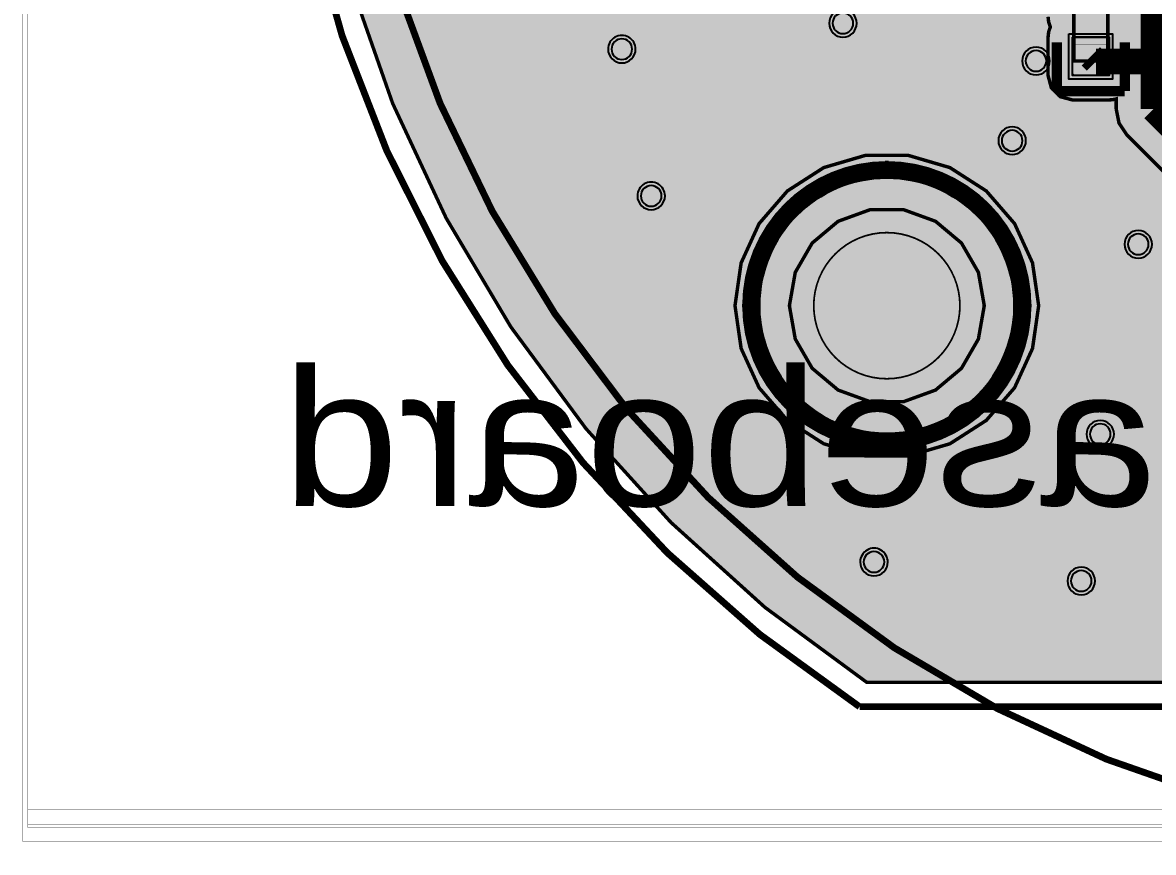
# Model space of a CAD drawing. Header units: millimetres. Extents: x -22.7 to 21.3, y -18 to 18.
# Drawn here: x -22.71 to -6.08, y -18.04 to -5.84 of the extents above; entities that cross this region are included whole.
import ezdxf
from ezdxf.enums import TextEntityAlignment as Align

# ---------------------------------------------------------------- set-up
doc = ezdxf.new("R2010")
doc.units = ezdxf.units.MM
doc.header["$MEASUREMENT"] = 0
for name, color, linetype, true_color in [('Board-Outline-Layer', 7, 'Continuous', 0xff00ff), ('Bottom-Layer', 7, 'Continuous', 0x0000ff), ('Bottom-Paste-Mask-Layer', 7, 'Continuous', 0x800000), ('Bottom-Silkscreen-Layer', 7, 'Continuous', 0x66cc33), ('Bottom-Solder-Mask-Layer', 7, 'Continuous', 0xaa00ff), ('Component-Shape-Layer', 7, 'Continuous', 0x00cccc), ('Document-Layer', 7, 'Continuous', 0xffffff), ('GND', 7, 'Continuous', 0x999966), ('Hole-Layer', 7, 'Continuous', 0x222222), ('Multi-Layer', 7, 'Continuous', 0xc0c0c0), ('Pin-Soldering-Layer', 7, 'Continuous', 0xcc9999), ('POWER', 7, 'Continuous', 0x008000), ('Top-Layer', 7, 'Continuous', 0xff0000), ('Top-Paste-Mask-Layer', 7, 'Continuous', 0x808080), ('Top-Silkscreen-Layer', 7, 'Continuous', 0xffcc00), ('Top-Solder-Mask-Layer', 7, 'Continuous', 0x800080)]:
    doc.layers.add(name, color=color, linetype=linetype, true_color=true_color)
doc.styles.get("Standard").update_dxf_attribs({"font": 'arial.ttf'})

msp = doc.modelspace()

# ---------------------------------------------------------------- hatches: boundary and pattern name
at = {"layer": 'Bottom-Layer'}
for points in [[(-11.40995105306435, 14.741389382778767), (-4.669621953399436, 14.741389382778767), (-4.88588141767786, 14.572917203604474), (-5.028089129012882, 14.33854997491714), (-5.077651765303531, 14.068930657861317), (-5.077651765303531, 13.568930657861317), (-5.002572106111121, 13.239985178070414), (-4.792203575828539, 12.976191384803663), (-4.488212241878964, 12.829796874036102), (-4.150807316160153, 12.829796874036102), (-3.8468159822105776, 12.976191384803663), (-3.636447451927996, 13.239985178070414), (-3.561367792735586, 13.568930657861317), (-3.561367792735586, 14.068930657861317), (-3.610930429026235, 14.33854997491714), (-3.753138140361257, 14.572917203604474), (-3.9693976046396813, 14.741389382778767), (3.9704085266615223, 14.741389382778767), (3.7541490623830986, 14.572917203604474), (3.6119413510480785, 14.33854997491714), (3.562378714757429, 14.06893065786132), (3.562378714757429, 13.56893065786132), (3.6374583739498396, 13.239985178070416), (3.847826904232421, 12.976191384803665), (4.151818238181997, 12.829796874036104), (4.4892231639008084, 12.829796874036104), (4.793214497850384, 12.976191384803665), (5.003583028132965, 13.239985178070416), (5.078662687325376, 13.56893065786132), (5.078662687325376, 14.06893065786132), (5.029100051034726, 14.33854997491714), (4.886892339699706, 14.572917203604474), (4.6706328754212825, 14.741389382778767), (11.41082989482204, 14.741389382778769), (12.824057216774916, 13.530025194086043), (14.10943907066903, 12.183768104655863), (15.254160811501249, 10.716039656601751), (16.246810108615364, 9.141472403639806), (17.07749072120435, 7.475764031495968), (17.737921159118752, 5.7355208594543505), (18.221517245379957, 3.9380922832616467), (18.523457757289382, 2.1013978099130832), (18.640732491722982, 0.24374840870067693), (18.57217227542299, -1.6163360404311868), (18.318460621098527, -3.4603113812698982), (17.8821269131294, -5.26979405774159), (17.267521190808274, -7.026744389211288), (16.480770780520377, -8.713646417508444), (15.529719209217125, -10.313682532689262), (14.423848008187466, -11.810901136599343), (13.174182186705819, -13.190375672711523), (11.793180317939642, -14.438353436786494), (10.294610332907446, -15.542392684785371), (-10.293731491149808, -15.542392684785346), (-11.792301476181985, -14.43835343678648), (-13.173303344948177, -13.190375672711484), (-14.422969166429812, -11.810901136599314), (-15.528840367459473, -10.313682532689224), (-16.479891938762723, -8.713646417508407), (-17.26664234905062, -7.026744389211242), (-17.88124807137174, -5.2697940577415565), (-18.317581779340863, -3.4603113812698574), (-18.57129343366532, -1.616336040431153), (-18.63985364996531, 0.24374840870071246), (-18.5225789155317, 2.101397809913114), (-18.22063840362227, 3.9380922832616725), (-17.737042317361063, 5.735520859454379), (-17.07661187944666, 7.475764031495993), (-16.245931266857667, 9.141472403639831), (-15.253281969743547, 10.716039656601772), (-14.108560228911328, 12.183768104655883), (-12.82317837501721, 13.530025194086061)], [(-16.257828295656594, 1.0045034290068582), (-16.257828295656594, 0.2644983489966988), (-16.227213568405656, 0.11961391516002351), (-16.1406034272522, -0.0005003810007622178), (-16.227213568405656, -0.12061467716154795), (-16.257828295656594, -0.26549911099822143), (-16.257828295656594, -1.0055041910083817), (-16.227213568405656, -1.150388624845057), (-16.1406034272522, -1.2705029210058427), (-16.227213568405656, -1.3906172171666276), (-16.257828295656594, -1.535501651003302), (-16.257828295656594, -2.2755067310134622), (-16.209846537804438, -2.4545770891541787), (-16.078757937515878, -2.585665689442738), (-15.89968757937516, -2.633647447294895), (-13.970595479362526, -2.63364744729315), (-13.96232150207292, -2.6343982012724485), (-13.954317769754105, -2.636625890814348), (-12.412299363939294, -4.178644296629159), (-12.271389044791544, -4.272797561746078), (-12.105173990347982, -4.305859791719584), (-9.846570656591341, -4.305859791719584), (-9.716098860944504, -4.4319370355298595), (-9.540581661163325, -4.4778943357886725), (-9.000576581153164, -4.477894335788674), (-8.933790366443143, -4.4716120771052985), (-8.869347187630565, -4.452985699196857), (-8.738452314476701, -4.582368897988344), (-8.560584201168403, -4.62965963931928), (-7.560584201168403, -4.62965963931928), (-7.381265379242005, -4.581534298078356), (-7.250138673452144, -4.450092008858615), (-7.211315074466719, -4.531593006823135), (-7.159928879857761, -4.605816611633223), (-7.159928879857761, -4.826224652449305), (-7.2700165400330805, -4.826224652449303), (-7.449086898173798, -4.8742064103014595), (-7.580175498462357, -5.005295010590022), (-7.6281572563145135, -5.184365368730736), (-7.628157256314514, -5.750024500049001), (-7.619830483789156, -5.826803256306182), (-7.595237361176051, -5.9000118000236), (-7.619830483789156, -5.973220343741019), (-7.6281572563145135, -6.0499990999982), (-7.628157256314515, -6.6156582313164645), (-7.580175498462358, -6.794728589457179), (-7.449086898173799, -6.9258171897457395), (-7.270016540033081, -6.973798947597896), (-6.730011460022921, -6.973798947597899), (-6.677535639185342, -6.969933633914501), (-6.626192532385066, -6.95842112738706), (-6.626192532385066, -7.105135890271782), (-6.584429715576425, -7.315091748516281), (-6.46549927542874, -7.49308373059765), (-4.781717207864603, -9.176865798161787), (-4.603725225783235, -9.295796238309473), (-4.393769367538735, -9.337559055118115), (3.480246380492761, -9.337559055118115), (3.6902022387372613, -9.295796238309473), (3.868194220818629, -9.176865798161787), (4.827324935607804, -8.217735083372613), (5.001968804240531, -8.129524241629353), (5.19525272877072, -8.09914401828804), (5.241928459946903, -8.096089416829036), (5.287807991443335, -8.086977717724444), (5.414873839428739, -8.057733043894215), (5.54368145789417, -8.037495007997665), (5.673324899908955, -8.0585066577167), (5.801051189664291, -8.089082896639963), (5.848730471709765, -8.098950884333423), (5.8973075946151905, -8.102260604521211), (6.43731267462535, -8.102260604521213), (6.616383032766065, -8.054278846669057), (6.747471633054625, -7.923190246380496), (6.795453390906783, -7.744119888239778), (6.795453390906783, -7.178460756921515), (6.787126618381425, -7.101682000664335), (6.762533495768318, -7.028473456946916), (6.787126618381425, -6.955264913229497), (6.795453390906783, -6.878486156972317), (6.795453390906783, -6.312827025654052), (6.743189299593104, -6.126536223527612), (6.601651003302008, -5.9946168963584245), (6.601651003302008, -2.9307098917135805), (6.714470779675675, -2.6994635802585707), (6.71232009716239, -2.4421728243669554), (6.59565039950239, -2.2128448056896124), (9.74222250444501, -2.2128448056896124), (9.74222250444501, -2.2755067310134622), (9.790204262297166, -2.4545770891541787), (9.921292862585727, -2.585665689442738), (10.100363220726443, -2.633647447294895), (12.300363220726444, -2.633647447294895), (12.47943357886716, -2.585665689442739), (12.610522179155721, -2.4545770891541796), (12.658503937007877, -2.275506731013463), (12.658503937007877, -2.0876548447801317), (12.87641667409751, -2.1957529124487545), (13.119598469125762, -2.20156391807783), (13.342425704851413, -2.1039976521943293), (13.342425704851413, -2.2755067310134622), (13.39040746270357, -2.4545770891541787), (13.52149606299213, -2.585665689442738), (13.700566421132846, -2.633647447294895), (15.8788676900857, -2.633647447294895), (14.717424972703819, -3.7950901646767754), (14.666172239372841, -3.6203085029898805), (14.535580086418358, -3.4933393668872768), (14.35942595885192, -3.44702311404623), (14.35438770694698, -3.4470231140479743), (14.346113729657375, -3.446272360068675), (14.33810999733856, -3.4440446705267753), (13.812347624035816, -2.9182822972240308), (13.671437304888066, -2.8241290321071126), (13.505222250444504, -2.7910668021336047), (11.117617475234953, -2.7910668021336047), (10.951402420791391, -2.8241290321071126), (10.810492101643641, -2.9182822972240308), (10.324487085519424, -3.4042858068017106), (10.315407807099314, -3.4124679518090666), (10.305529177092625, -3.419664719329437), (9.90748285496571, -3.419664719329438), (9.776433598308817, -3.4445024728453824), (9.663561382057088, -3.5155706406032934), (9.332608143172623, -3.512111742325212), (9.057232072376296, -3.6957146560771275), (8.933164300243929, -4.002552069414431), (9.003535473748254, -4.325955699952248), (9.24388191316563, -4.553498222054836), (9.570650111799699, -4.606077254633076), (9.554709349325694, -4.6659965788853395), (9.54934213868428, -4.727767335534672), (9.549342138684278, -5.259771399542798), (9.566580156715704, -5.369544451720651), (9.61663481129385, -5.468750317500634), (9.566580156715704, -5.567956183280618), (9.54934213868428, -5.677729235458472), (9.549342138684278, -6.209733299466599), (9.549407036806507, -6.216551004959985), (9.549601707653018, -6.22336623960175), (7.749401760377835, -8.023566186876932), (7.448924191279983, -8.104483679948764), (7.237715893355066, -8.33301259519505), (7.180683184224797, -8.638923824647726), (7.295352757537131, -8.928207939614918), (7.546485563405864, -9.111965181737462), (7.85690610341027, -9.13372520378148), (8.131219194862073, -8.986800944129982), (8.285125817237489, -8.716343624382528), (10.433595425871985, -6.567874015748032), (10.979491998983999, -6.56787401574803), (11.158562357124715, -6.519892257895874), (11.289650957413274, -6.3888036576073155), (11.337632715265432, -6.209733299466599), (11.337632715265434, -5.677729235458472), (11.320394697234008, -5.56795618328062), (11.27034004265586, -5.468750317500636), (11.320394697234006, -5.369544451720653), (11.337632715265432, -5.259771399542798), (11.337632715265434, -4.727767335534672), (11.320394697234008, -4.617994283356817), (11.270340042655862, -4.518788417576834), (11.320394697234008, -4.41958255179685), (11.337632715265432, -4.309809499618998), (11.337632715265434, -3.777805435610871), (11.332592891624849, -3.717934472074166), (11.317615263398851, -3.6597485394970803), (11.867556186944052, -3.6597485394970803), (11.852578558718056, -3.717934472074166), (11.847538735077473, -3.777805435610871), (11.847538735077471, -4.309809499618998), (11.864776753108897, -4.41958255179685), (11.914831407687043, -4.518788417576834), (11.864776753108897, -4.617994283356817), (11.847538735077473, -4.727767335534672), (11.847538735077471, -5.259771399542798), (11.864776753108897, -5.369544451720653), (11.914831407687043, -5.468750317500636), (11.864776753108897, -5.56795618328062), (11.847538735077473, -5.677729235458472), (11.847538735077471, -6.209733299466599), (11.895520492929627, -6.388803657607317), (12.026609093218187, -6.519892257895876), (12.205679451358904, -6.567874015748032), (13.277688595377192, -6.56787401574803), (13.456758953517909, -6.519892257895874), (13.58784755380647, -6.3888036576073155), (13.635829311658625, -6.209733299466599), (13.635829311658627, -5.677729235458472), (13.626760240049522, -5.597643284478705), (13.600012331054312, -5.521613310333185), (13.610264500727531, -5.527688369656463), (13.620288569983522, -5.534132852905023), (13.715366038735045, -5.5791480451663205), (13.81942087884176, -5.5945974091948205), (14.35942595885192, -5.594597409194822), (14.536679850820194, -5.547657320227469), (14.66746980791287, -5.419141557404929), (14.71751158406203, -5.242738227476037), (14.73261983712653, -5.171682377346135), (14.773243380226145, -5.11145845440535), (16.947074917974682, -2.937626099077039), (17.05224026088305, -2.780235040847681), (17.089169418338837, -2.5945796291592593), (17.089169418338837, 0.965600711201422), (17.05224026088305, 1.1512561228898455), (16.947074917974682, 1.3086471811192042), (16.30991170353443, 1.945810395559462), (16.271779187207517, 2.0282193172018745), (16.258707137414277, 2.1180772087968287), (16.25870713741428, 2.2745059690119382), (16.210725379562124, 2.4535763271526543), (16.079636779273564, 2.5846649274412137), (15.900566421132849, 2.6326466852933708), (15.435567722811358, 2.632646685293369), (15.42040378321076, 2.6362189036340027), (15.408428939807228, 2.6461842904074615), (15.351273426375883, 2.841214607127844), (15.2334156318668, 3.00678367860289), (14.725414615864768, 3.514784694604922), (14.526821709931388, 3.6474802319919233), (14.292565405130812, 3.6940767081534163), (11.601779008116415, 3.6940767081534167), (11.515689663299884, 3.774814484754636), (11.444867417242945, 3.8692293846640142), (11.445404007991106, 3.8805374091733333), (11.445582931165866, 3.891856743713487), (11.445582931165864, 4.891856743713487), (11.435205489478404, 4.977445747109103), (11.40467455538377, 5.058074717470508), (11.46749044801465, 5.095149997411389), (11.523216305773179, 5.142214225087885), (12.90598999132055, 6.524987910635256), (13.000143256437468, 6.665898229783006), (13.033205486410974, 6.832113284226569), (13.033205486410974, 11.488320727459584), (13.038114122026954, 11.495555549113547), (13.134477108787591, 11.791319494232951), (13.058564285241916, 12.092980528626436), (12.833686971927701, 12.307904539399091), (12.528900525864907, 12.370092631076165), (12.237798811803703, 12.260448075713605), (12.049773385065329, 12.012640538802646), (12.022563120153798, 11.702766793652351), (12.164523749047499, 11.425982913532629), (12.164523749047499, 7.012023162727456), (11.445582931165866, 6.293082344845821), (11.445582931165864, 7.237043434086869), (11.397600933733859, 7.416113930548738), (11.266512056802489, 7.547202530837006), (11.087441459082216, 7.595184150367505), (10.887982316769506, 7.621823779190258), (10.702505966995433, 7.699875960136222), (10.496627952493686, 7.821535369045616), (10.261264922529847, 7.8638557277114565), (9.80441960883922, 7.8638557277114565), (9.492162785171544, 7.787369541336885), (9.250604220473466, 7.575228266583107), (9.134435337538443, 7.275462939584166), (9.169958004404082, 6.955943611887224), (9.128455676911354, 6.955943611887223), (8.949385318770638, 6.907961854035067), (8.81829671848208, 6.7768732537465075), (8.770314960629923, 6.597802895605792), (8.770314960629921, 6.032143764287529), (8.778462989988613, 5.956183960712361), (8.802536327801388, 5.883680467360935), (8.578308356616715, 5.883680467360935), (8.475331839441749, 5.871296737637315), (8.378227361711032, 5.834851707029581), (8.099090462359955, 5.9767590622491715), (7.8556771582087235, 6.173749085872023), (7.6330945950048745, 6.3963312402720724), (7.805224806519777, 6.527319031224339), (7.870543561087122, 6.7335229870459745), (7.870543561087124, 7.7335229870459745), (7.822561845491108, 7.9125933207900845), (7.691473293995746, 8.043681921078635), (7.512402978111182, 8.09166370332738), (7.123848569768269, 8.163078315141416), (6.786081157503572, 8.367987441915385), (6.726602498845876, 8.427466100573081), (6.423720767074601, 8.602334949943849), (6.073983068333068, 8.602334949943847), (5.771101336561794, 8.427466100573081), (5.596232487191028, 8.124584368801806), (5.596232487191028, 7.774846670060273), (5.771101336561794, 7.471964938288998), (5.937452400446495, 7.305613100456319), (6.14062715660928, 7.064728533227525), (6.3002729093779255, 6.793032766065533), (5.3707248884594065, 6.793032766065533), (5.376382723723492, 6.8294145242317335), (5.378275336550674, 6.866184912369825), (5.378275336550674, 7.8661849123698255), (5.330293578698517, 8.045255270510541), (5.199204978409957, 8.176343870799101), (5.020134620269241, 8.224325628651258), (4.270121920243841, 8.224325628651258), (4.091051616665173, 8.176343965303252), (3.9599630163766593, 8.045255474138711), (3.911981203962532, 7.86618521050219), (3.8985156420721774, 7.710037022307846), (3.858516804509268, 7.558499333837235), (3.858594783115146, 7.5628136158678), (3.858620777241555, 7.5671285242570505), (3.858620777241555, 8.637706498629916), (4.1625268110682425, 8.497398501643083), (4.497231552653106, 8.5016349359143), (4.797488975563736, 8.649589967602282), (5.004768078240398, 8.912421824515182), (5.078662687325376, 9.238895097790198), (5.078662687325376, 10.0388950977902), (5.014194612228364, 10.344829365738708), (4.831754382552677, 10.598733819436918), (4.9515190739898625, 10.959279742050178), (4.921744803751322, 11.338028255525613), (4.747112802474223, 11.675430993745156), (4.45507941646223, 11.918440139833242), (4.091559310381269, 12.028848817494815), (3.7137065788297674, 11.989298129926096), (3.3809287494853235, 11.806006395456453), (3.145546492430422, 11.507791478505892), (3.0445675537607113, 11.141539928921144), (3.0938682487518365, 10.764835289845008), (2.7696563770230225, 10.785845573561797), (2.4748974922018374, 10.649200157938978), (2.2814218228954526, 10.388198366415994), (2.1315715881787107, 10.538048601132736), (1.9329786822453312, 10.670744138519737), (1.6987223774447555, 10.71734061468123), (-1.806484632969266, 10.71734061468123), (-2.040740937769842, 10.670744138519737), (-2.239333843703221, 10.538048601132736), (-2.3158551096587856, 10.46152733517717), (-2.517444325977475, 10.681787802964871), (-2.795610212690727, 10.790307963649745), (-3.093099307494321, 10.764751667380947), (-3.043765497744691, 11.141475282957698), (-3.1447303152006083, 11.50775470219078), (-3.3801177331359127, 11.805994992553071), (-3.71291469064179, 11.989299908996855), (-4.090791143204909, 12.028846007615362), (-4.454328604155905, 11.918414934982092), (-4.746363295146556, 11.675371221680088), (-4.920974759170555, 11.337931828678874), (-4.950706538232032, 10.959156791709077), (-4.830883513503554, 10.59860589368974), (-5.013221956425202, 10.344742586394776), (-5.077651765303531, 10.038895097790196), (-5.077651765303531, 9.238895097790197), (-5.013304048077217, 8.933233874228296), (-4.831183992037739, 8.679458978917959), (-4.929532639065279, 8.67945897891796), (-5.006338716869216, 8.671126208616823), (-5.079570739141479, 8.646515650670473), (-5.152802761413743, 8.671126208616823), (-5.22960883921768, 8.679458978917959), (-6.01970281940564, 8.67945897891796), (-6.133783547100919, 8.660803697120972), (-6.235979515392924, 8.606781331055895), (-6.381106160562662, 8.658584545658648), (-6.534196088392178, 8.676156972313944), (-6.757227285695507, 8.676156972313944), (-6.781431545212808, 8.67863252369171), (-6.805748031496064, 8.679458978917959), (-7.595842011684025, 8.67945897891796), (-7.672648089487962, 8.671126208616823), (-7.745880111760225, 8.646515650670473), (-7.81911213403249, 8.671126208616823), (-7.895918211836426, 8.679458978917959), (-8.686012192024384, 8.67945897891796), (-8.865082550165102, 8.6314772210658), (-8.99617115045366, 8.500388620777242), (-9.044152908305817, 8.321318262636526), (-9.044152908305817, 7.781313182626366), (-8.99617115045366, 7.60224282448565), (-8.865082550165102, 7.47115422419709), (-8.686012192024384, 7.423172466344933), (-7.953150805239016, 7.423172466344933), (-7.998576010709488, 7.3746842056247965), (-8.049080218216314, 7.33151146255922), (-8.116530261714477, 7.264044146178731), (-8.163775538569299, 7.181163322326645), (-8.975873707444906, 7.181163322326645), (-9.107993912094996, 7.335866906948906), (-9.303058166116331, 7.393649987299975), (-9.843063246126494, 7.393649987299975), (-10.02662717572366, 7.343030093743483), (-10.15830096184036, 7.205479725068887), (-10.162726332930644, 7.3158258361631745), (-10.188659885165928, 7.423172466344933), (-9.472054864109728, 7.423172466344933), (-9.292984505969013, 7.47115422419709), (-9.161895905680453, 7.602242824485649), (-9.113914147828297, 7.781313182626366), (-9.113914147828297, 8.321318262636526), (-9.161895905680453, 8.500388620777242), (-9.292984505969013, 8.6314772210658), (-9.472054864109728, 8.679458978917959), (-10.26214884429769, 8.67945897891796), (-10.338954922101626, 8.671126208616823), (-10.41218694437389, 8.646515650670473), (-10.485418966646153, 8.671126208616823), (-10.56222504445009, 8.679458978917959), (-11.352319024638051, 8.67945897891796), (-11.546759660604735, 8.622079981848678), (-11.678896245822193, 8.468328776757875), (-11.901322028504405, 8.621993386954074), (-12.166184912369825, 8.676156972313944), (-13.251104902209804, 8.676156972313944), (-13.509661653566456, 8.6247268367996), (-13.728855483351845, 8.478266202173284), (-13.810789452860664, 8.396332232664466), (-14.820096520193042, 8.396332232664466), (-14.999166878333758, 8.34835047481231), (-15.130255478622317, 8.21726187452375), (-15.178237236474475, 8.038191516383034), (-15.178237236474477, 6.830673101346203), (-15.130255478622317, 6.651602743205487), (-14.999166878333758, 6.5205141429169275), (-14.820096520193042, 6.4725323850647705), (-14.250534255984732, 6.4725323850647705), (-14.21261212508806, 6.322213093929572), (-14.124313587967743, 6.194787250233936), (-13.778154075648718, 5.84862773791491), (-13.637243756500968, 5.754474472797993), (-13.471028702057405, 5.721412242824486), (-12.221322539090584, 5.721412242824486), (-12.206911015693265, 5.66363851069719), (-12.185430530861062, 5.608103972777788), (-12.185430530861062, 5.5621107442214885), (-12.265136651447083, 5.43203065034566), (-12.306874730111183, 5.285293370586741), (-12.4196951993904, 5.285293370586741), (-12.605986001516841, 5.2330292792730635), (-12.737905328686027, 5.091490982981966), (-12.761105144441686, 5.091490982981966), (-12.812612640238227, 5.265926120882361), (-12.943160960454069, 5.392566460215381), (-13.119080518161038, 5.438750317500634), (-14.820096520193042, 5.438750317500635), (-14.999166878333758, 5.390768559648478), (-15.130255478622317, 5.259679959359919), (-15.178237236474475, 5.080609601219203), (-15.178237236474477, 3.8730911861823727), (-15.13025547862232, 3.694020828041656), (-14.999166878333758, 3.562932227753097), (-14.820096520193042, 3.51495046990094), (-14.263855720353853, 3.5149504699009393), (-14.007888276134238, 3.4812488232750196), (-13.769367538735079, 3.382440972796524), (-13.769367538735079, 2.6326466852933708), (-15.89968757937516, 2.632646685293371), (-16.078757937515878, 2.5846649274412146), (-16.209846537804438, 2.4535763271526547), (-16.257828295656594, 2.2745059690119387), (-16.257828295656594, 1.534500889001778), (-16.227213568405656, 1.3896164551651027), (-16.1406034272522, 1.269502159004317), (-16.227213568405656, 1.1493878628435326)], [(-7.270017780035562, -6.0500000000000025), (-6.730012700025401, -6.0500000000000025), (-6.730012700025401, -6.6156591313182656), (-7.270017780035562, -6.6156591313182656)], [(-11.432722885445772, -10.000520701041404), (-11.346293848211308, -10.490684128596282), (-11.09743135395513, -10.921726612746298), (-10.716151892303785, -11.241658068393413), (-10.248443393417974, -11.411890040301177), (-9.750718404905623, -11.411890040301177), (-9.283009906019812, -11.241658068393415), (-8.901730444368466, -10.921726612746298), (-8.65286795011229, -10.490684128596284), (-8.566438912877826, -10.000520701041404), (-8.65286795011229, -9.510357273486527), (-8.901730444368466, -9.079314789336511), (-9.283009906019812, -8.759383333689394), (-9.750718404905621, -8.589151361781632), (-10.248443393417974, -8.589151361781632), (-10.716151892303785, -8.759383333689394), (-11.09743135395513, -9.079314789336511), (-11.346293848211307, -9.510357273486527)]]:
    msp.add_hatch(color=256, dxfattribs=at).paths.add_polyline_path(points)
at = {"layer": 'Bottom-Paste-Mask-Layer'}
msp.add_hatch(color=256, dxfattribs=at).paths.add_polyline_path([(-6.770017780035562, -6.035013970027942), (-6.7300127000254015, -6.075019050038101), (-6.7300127000254015, -6.575654051308103), (-6.770017780035562, -6.615659131318264), (-7.2300127000254015, -6.615659131318264), (-7.270017780035561, -6.575654051308103), (-7.270017780035561, -6.075019050038101), (-7.2300127000254015, -6.035013970027942)])
msp.add_hatch(color=256, dxfattribs=at).paths.add_polyline_path([(-6.770017780035562, -6.035013970027942), (-6.7300127000254015, -6.075019050038101), (-6.7300127000254015, -6.575654051308103), (-6.770017780035562, -6.615659131318264), (-7.2300127000254015, -6.615659131318264), (-7.270017780035561, -6.575654051308103), (-7.270017780035561, -6.075019050038101), (-7.2300127000254015, -6.035013970027942)])
at = {"layer": 'Bottom-Solder-Mask-Layer'}
msp.add_hatch(color=256, dxfattribs=at).paths.add_polyline_path([(-7.320817881635764, -5.999199898399798), (-6.679212598425199, -5.999199898399798), (-6.679212598425199, -6.66645923291847), (-7.320817881635764, -6.66645923291847)])
at = {"layer": 'GND'}
for points in [[(-11.40995105306435, 14.741389382778767), (-4.669621953399436, 14.741389382778767), (-4.88588141767786, 14.572917203604474), (-5.028089129012882, 14.33854997491714), (-5.077651765303531, 14.068930657861317), (-5.077651765303531, 13.568930657861317), (-5.002572106111121, 13.239985178070414), (-4.792203575828539, 12.976191384803663), (-4.488212241878964, 12.829796874036102), (-4.150807316160153, 12.829796874036102), (-3.8468159822105776, 12.976191384803663), (-3.636447451927996, 13.239985178070414), (-3.561367792735586, 13.568930657861317), (-3.561367792735586, 14.068930657861317), (-3.610930429026235, 14.33854997491714), (-3.753138140361257, 14.572917203604474), (-3.9693976046396813, 14.741389382778767), (3.9704085266615223, 14.741389382778767), (3.7541490623830986, 14.572917203604474), (3.6119413510480785, 14.33854997491714), (3.562378714757429, 14.06893065786132), (3.562378714757429, 13.56893065786132), (3.6374583739498396, 13.239985178070416), (3.847826904232421, 12.976191384803665), (4.151818238181997, 12.829796874036104), (4.4892231639008084, 12.829796874036104), (4.793214497850384, 12.976191384803665), (5.003583028132965, 13.239985178070416), (5.078662687325376, 13.56893065786132), (5.078662687325376, 14.06893065786132), (5.029100051034726, 14.33854997491714), (4.886892339699706, 14.572917203604474), (4.6706328754212825, 14.741389382778767), (11.41082989482204, 14.741389382778769), (12.824057216774916, 13.530025194086043), (14.10943907066903, 12.183768104655863), (15.254160811501249, 10.716039656601751), (16.246810108615364, 9.141472403639806), (17.07749072120435, 7.475764031495968), (17.737921159118752, 5.7355208594543505), (18.221517245379957, 3.9380922832616467), (18.523457757289382, 2.1013978099130832), (18.640732491722982, 0.24374840870067693), (18.57217227542299, -1.6163360404311868), (18.318460621098527, -3.4603113812698982), (17.8821269131294, -5.26979405774159), (17.267521190808274, -7.026744389211288), (16.480770780520377, -8.713646417508444), (15.529719209217125, -10.313682532689262), (14.423848008187466, -11.810901136599343), (13.174182186705819, -13.190375672711523), (11.793180317939642, -14.438353436786494), (10.294610332907446, -15.542392684785371), (-10.293731491149808, -15.542392684785346), (-11.792301476181985, -14.43835343678648), (-13.173303344948177, -13.190375672711484), (-14.422969166429812, -11.810901136599314), (-15.528840367459473, -10.313682532689224), (-16.479891938762723, -8.713646417508407), (-17.26664234905062, -7.026744389211242), (-17.88124807137174, -5.2697940577415565), (-18.317581779340863, -3.4603113812698574), (-18.57129343366532, -1.616336040431153), (-18.63985364996531, 0.24374840870071246), (-18.5225789155317, 2.101397809913114), (-18.22063840362227, 3.9380922832616725), (-17.737042317361063, 5.735520859454379), (-17.07661187944666, 7.475764031495993), (-16.245931266857667, 9.141472403639831), (-15.253281969743547, 10.716039656601772), (-14.108560228911328, 12.183768104655883), (-12.82317837501721, 13.530025194086061)], [(-11.432722885445772, -10.000520701041404), (-11.346293848211308, -10.490684128596282), (-11.09743135395513, -10.921726612746298), (-10.716151892303785, -11.241658068393413), (-10.248443393417974, -11.411890040301177), (-9.750718404905623, -11.411890040301177), (-9.283009906019812, -11.241658068393415), (-8.901730444368466, -10.921726612746298), (-8.65286795011229, -10.490684128596284), (-8.566438912877826, -10.000520701041404), (-8.65286795011229, -9.510357273486527), (-8.901730444368466, -9.079314789336511), (-9.283009906019812, -8.759383333689394), (-9.750718404905621, -8.589151361781632), (-10.248443393417974, -8.589151361781632), (-10.716151892303785, -8.759383333689394), (-11.09743135395513, -9.079314789336511), (-11.346293848211307, -9.510357273486527)]]:
    msp.add_hatch(color=256, dxfattribs=at).paths.add_polyline_path(points)
at = {"layer": 'Multi-Layer'}
msp.add_hatch(color=256, dxfattribs=at).paths.add_polyline_path([(-11.074582169164339, -10.000520701041404, 1), (-8.92457962915926, -10.000520701041404, 1)])
msp.add_hatch(color=256, dxfattribs=at).paths.add_polyline_path([(-11.074582169164339, -10.000520701041404, 1), (-8.92457962915926, -10.000520701041404, 1)])
at = {"layer": 'Pin-Soldering-Layer'}
msp.add_hatch(color=256, dxfattribs=at).paths.add_polyline_path([(-6.750027940055881, -6.151473202946407), (-6.750027940055881, -6.401460502921008), (-7.250053340106682, -6.401460502921008), (-7.250053340106682, -6.151473202946407)])
msp.add_hatch(color=256, dxfattribs=at).paths.add_polyline_path([(-6.750027940055881, -6.151473202946407), (-6.750027940055881, -6.401460502921008), (-7.250053340106682, -6.401460502921008), (-7.250053340106682, -6.151473202946407)])
at = {"layer": 'POWER'}
for points in [[(-11.40995105306435, 14.741389382778767), (-4.669621953399436, 14.741389382778767), (-4.88588141767786, 14.572917203604474), (-5.028089129012882, 14.33854997491714), (-5.077651765303531, 14.068930657861317), (-5.077651765303531, 13.568930657861317), (-5.002572106111121, 13.239985178070414), (-4.792203575828539, 12.976191384803663), (-4.488212241878964, 12.829796874036102), (-4.150807316160153, 12.829796874036102), (-3.8468159822105776, 12.976191384803663), (-3.636447451927996, 13.239985178070414), (-3.561367792735586, 13.568930657861317), (-3.561367792735586, 14.068930657861317), (-3.610930429026235, 14.33854997491714), (-3.753138140361257, 14.572917203604474), (-3.9693976046396813, 14.741389382778767), (3.9704085266615223, 14.741389382778767), (3.7541490623830986, 14.572917203604474), (3.6119413510480785, 14.33854997491714), (3.562378714757429, 14.06893065786132), (3.562378714757429, 13.56893065786132), (3.6374583739498396, 13.239985178070416), (3.847826904232421, 12.976191384803665), (4.151818238181997, 12.829796874036104), (4.4892231639008084, 12.829796874036104), (4.793214497850384, 12.976191384803665), (5.003583028132965, 13.239985178070416), (5.078662687325376, 13.56893065786132), (5.078662687325376, 14.06893065786132), (5.029100051034726, 14.33854997491714), (4.886892339699706, 14.572917203604474), (4.6706328754212825, 14.741389382778767), (11.41082989482204, 14.741389382778769), (12.824057216774916, 13.530025194086043), (14.10943907066903, 12.183768104655863), (15.254160811501249, 10.716039656601751), (16.246810108615364, 9.141472403639806), (17.07749072120435, 7.475764031495968), (17.737921159118752, 5.7355208594543505), (18.221517245379957, 3.9380922832616467), (18.523457757289382, 2.1013978099130832), (18.640732491722982, 0.24374840870067693), (18.57217227542299, -1.6163360404311868), (18.318460621098527, -3.4603113812698982), (17.8821269131294, -5.26979405774159), (17.267521190808274, -7.026744389211288), (16.480770780520377, -8.713646417508444), (15.529719209217125, -10.313682532689262), (14.423848008187466, -11.810901136599343), (13.174182186705819, -13.190375672711523), (11.793180317939642, -14.438353436786494), (10.294610332907446, -15.542392684785371), (-10.293731491149808, -15.542392684785346), (-11.792301476181985, -14.43835343678648), (-13.173303344948177, -13.190375672711484), (-14.422969166429812, -11.810901136599314), (-15.528840367459473, -10.313682532689224), (-16.479891938762723, -8.713646417508407), (-17.26664234905062, -7.026744389211242), (-17.88124807137174, -5.2697940577415565), (-18.317581779340863, -3.4603113812698574), (-18.57129343366532, -1.616336040431153), (-18.63985364996531, 0.24374840870071246), (-18.5225789155317, 2.101397809913114), (-18.22063840362227, 3.9380922832616725), (-17.737042317361063, 5.735520859454379), (-17.07661187944666, 7.475764031495993), (-16.245931266857667, 9.141472403639831), (-15.253281969743547, 10.716039656601772), (-14.108560228911328, 12.183768104655883), (-12.82317837501721, 13.530025194086061)], [(-11.432722885445772, -10.000520701041404), (-11.346293848211308, -10.490684128596282), (-11.09743135395513, -10.921726612746298), (-10.716151892303785, -11.241658068393413), (-10.248443393417974, -11.411890040301177), (-9.750718404905623, -11.411890040301177), (-9.283009906019812, -11.241658068393415), (-8.901730444368466, -10.921726612746298), (-8.65286795011229, -10.490684128596284), (-8.566438912877826, -10.000520701041404), (-8.65286795011229, -9.510357273486527), (-8.901730444368466, -9.079314789336511), (-9.283009906019812, -8.759383333689394), (-9.750718404905621, -8.589151361781632), (-10.248443393417974, -8.589151361781632), (-10.716151892303785, -8.759383333689394), (-11.09743135395513, -9.079314789336511), (-11.346293848211307, -9.510357273486527)]]:
    msp.add_hatch(color=256, dxfattribs=at).paths.add_polyline_path(points)
at = {"layer": 'Top-Layer'}
for points in [[(-11.40995105306435, 14.741389382778767), (-4.669621953399436, 14.741389382778767), (-4.88588141767786, 14.572917203604474), (-5.028089129012882, 14.33854997491714), (-5.077651765303531, 14.068930657861317), (-5.077651765303531, 13.568930657861317), (-5.002572106111121, 13.239985178070414), (-4.792203575828539, 12.976191384803663), (-4.488212241878964, 12.829796874036102), (-4.150807316160153, 12.829796874036102), (-3.8468159822105776, 12.976191384803663), (-3.636447451927996, 13.239985178070414), (-3.561367792735586, 13.568930657861317), (-3.561367792735586, 14.068930657861317), (-3.610930429026235, 14.33854997491714), (-3.753138140361257, 14.572917203604474), (-3.9693976046396813, 14.741389382778767), (3.9704085266615223, 14.741389382778767), (3.7541490623830986, 14.572917203604474), (3.6119413510480785, 14.33854997491714), (3.562378714757429, 14.06893065786132), (3.562378714757429, 13.56893065786132), (3.6374583739498396, 13.239985178070416), (3.847826904232421, 12.976191384803665), (4.151818238181997, 12.829796874036104), (4.4892231639008084, 12.829796874036104), (4.793214497850384, 12.976191384803665), (5.003583028132965, 13.239985178070416), (5.078662687325376, 13.56893065786132), (5.078662687325376, 14.06893065786132), (5.029100051034726, 14.33854997491714), (4.886892339699706, 14.572917203604474), (4.6706328754212825, 14.741389382778767), (11.41082989482204, 14.741389382778769), (12.824057216774916, 13.530025194086043), (14.10943907066903, 12.183768104655863), (15.254160811501249, 10.716039656601751), (16.246810108615364, 9.141472403639806), (17.07749072120435, 7.475764031495968), (17.737921159118752, 5.7355208594543505), (18.221517245379957, 3.9380922832616467), (18.523457757289382, 2.1013978099130832), (18.640732491722982, 0.24374840870067693), (18.57217227542299, -1.6163360404311868), (18.318460621098527, -3.4603113812698982), (17.8821269131294, -5.26979405774159), (17.267521190808274, -7.026744389211288), (16.480770780520377, -8.713646417508444), (15.529719209217125, -10.313682532689262), (14.423848008187466, -11.810901136599343), (13.174182186705819, -13.190375672711523), (11.793180317939642, -14.438353436786494), (10.294610332907446, -15.542392684785371), (-10.293731491149808, -15.542392684785346), (-11.792301476181985, -14.43835343678648), (-13.173303344948177, -13.190375672711484), (-14.422969166429812, -11.810901136599314), (-15.528840367459473, -10.313682532689224), (-16.479891938762723, -8.713646417508407), (-17.26664234905062, -7.026744389211242), (-17.88124807137174, -5.2697940577415565), (-18.317581779340863, -3.4603113812698574), (-18.57129343366532, -1.616336040431153), (-18.63985364996531, 0.24374840870071246), (-18.5225789155317, 2.101397809913114), (-18.22063840362227, 3.9380922832616725), (-17.737042317361063, 5.735520859454379), (-17.07661187944666, 7.475764031495993), (-16.245931266857667, 9.141472403639831), (-15.253281969743547, 10.716039656601772), (-14.108560228911328, 12.183768104655883), (-12.82317837501721, 13.530025194086061)], [(-12.232725425450852, -10.000520701041404), (-12.14226738120182, -10.629670218229263), (-11.878221621225078, -11.207849783230811), (-11.461979562653342, -11.688218726255899), (-10.927262661585258, -12.031860412404734), (-10.317390501261496, -12.210935035981345), (-9.681771297062095, -12.210935035981345), (-9.07189913673834, -12.031860412404734), (-8.537182235670251, -11.688218726255895), (-8.120940177098515, -11.207849783230808), (-7.856894417121776, -10.629670218229258), (-7.766436372872746, -10.000520701041404), (-7.856894417121777, -9.371371183853546), (-8.120940177098518, -8.793191618851997), (-8.537182235670253, -8.31282267582691), (-9.07189913673834, -7.9691809896780725), (-9.681771297062099, -7.790106366101462), (-10.317390501261498, -7.790106366101462), (-10.927262661585257, -7.969180989678071), (-11.461979562653344, -8.31282267582691), (-11.87822162122508, -8.793191618851997), (-12.14226738120182, -9.371371183853546)], [(-11.874584709169419, -10.000520701041404, 1), (-8.12457708915418, -10.000520701041404, 1)]]:
    msp.add_hatch(color=256, dxfattribs=at).paths.add_polyline_path(points)
at = {"layer": 'Top-Paste-Mask-Layer'}
msp.add_hatch(color=256, dxfattribs=at).paths.add_polyline_path([(-11.874584709169419, -10.000520701041404, 1), (-8.12457708915418, -10.000520701041404, 1)])
at = {"layer": 'Top-Solder-Mask-Layer'}
msp.add_hatch(color=256, dxfattribs=at).paths.add_polyline_path([(-11.925384810769623, -10.000520701041404, 1), (-8.073776987553975, -10.000520701041404, 1)])

# ---------------------------------------------------------------- linework, layer by layer
at = {"layer": 'Board-Outline-Layer', "const_width": 0.1}
msp.add_lwpolyline([(-10.401023622047243, -15.900533401066808, -0.517), (-11.531711963423925, 15.099530099060198)], format="xyb", dxfattribs=at)
msp.add_lwpolyline([(-10.401023622047244, -15.900533401066804), (10.40190246380493, -15.900533401066804)], dxfattribs=at)
at = {"layer": 'Bottom-Layer'}
for points, const_width in [([(-22.63100584201169, -17.678935737871484), (-22.63100584201169, 16.699862839725682), (21.260281940563885, 16.699862839725682), (21.260281940563885, -17.678935737871484)], 0.005080010160020321), ([(-11.432722885445772, -10.000520701041404), (-11.346293848211308, -10.490684128596282), (-11.09743135395513, -10.921726612746298), (-10.716151892303785, -11.241658068393413), (-10.248443393417974, -11.411890040301177), (-9.750718404905623, -11.411890040301177), (-9.283009906019812, -11.241658068393415), (-8.901730444368466, -10.921726612746298), (-8.65286795011229, -10.490684128596284), (-8.566438912877826, -10.000520701041404), (-8.65286795011229, -9.510357273486527), (-8.901730444368466, -9.079314789336511), (-9.283009906019812, -8.759383333689394), (-9.750718404905621, -8.589151361781632), (-10.248443393417974, -8.589151361781632), (-10.716151892303785, -8.759383333689394), (-11.09743135395513, -9.079314789336511), (-11.346293848211307, -9.510357273486527)], 0.05080010160020321)]:
    msp.add_lwpolyline(points, close=True, dxfattribs=dict(at, const_width=const_width))
for points, const_width in [([(10.294610332907446, -15.542392684785371), (-10.293731491149808, -15.542392684785346), (-11.792301476181985, -14.43835343678648), (-13.173303344948177, -13.190375672711484), (-14.422969166429812, -11.810901136599314), (-15.528840367459473, -10.313682532689224), (-16.479891938762723, -8.713646417508407), (-17.26664234905062, -7.026744389211242), (-17.88124807137174, -5.2697940577415565), (-18.317581779340863, -3.4603113812698574), (-18.57129343366532, -1.616336040431153), (-18.63985364996531, 0.24374840870071246), (-18.5225789155317, 2.101397809913114), (-18.22063840362227, 3.9380922832616725), (-17.737042317361063, 5.735520859454379), (-17.07661187944666, 7.475764031495993), (-16.245931266857667, 9.141472403639831), (-15.253281969743547, 10.716039656601772), (-14.108560228911328, 12.183768104655883), (-12.82317837501721, 13.530025194086061), (-11.40995105306435, 14.741389382778767), (-4.669621953399436, 14.741389382778767)], 0.05080010160020321), ([(-6.077551435102872, -6.407807975615951), (-6.077551435102872, -3.2384480568961145)], 0.38100076200152405), ([(-7.628157256314514, -5.750024500049001), (-7.619830483789156, -5.826803256306182), (-7.595237361176051, -5.9000118000236), (-7.619830483789156, -5.973220343741019), (-7.6281572563145135, -6.0499990999982), (-7.628157256314515, -6.6156582313164645), (-7.580175498462358, -6.794728589457179), (-7.449086898173799, -6.9258171897457395), (-7.270016540033081, -6.973798947597896), (-6.730011460022921, -6.973798947597899), (-6.677535639185342, -6.969933633914501), (-6.626192532385066, -6.95842112738706), (-6.626192532385066, -7.105135890271782), (-6.584429715576425, -7.315091748516281), (-6.46549927542874, -7.49308373059765), (-4.781717207864603, -9.176865798161787)], 0.05080010160020321), ([(-6.925036830073661, -6.407807975615951), (-7.000015240030481, -6.332829565659134)], 0.38100076200152405), ([(-6.077551435102872, -6.407807975615951), (-6.925036830073661, -6.407807975615951)], 0.38100076200152405), ([(-6.077551435102872, -7.105135890271782), (-6.077551435102872, -6.407807975615951)], 0.38100076200152405), ([(-6.077551435102872, -7.105135890271782), (-4.393769367538735, -8.788917957835919)], 0.38100076200152405)]:
    msp.add_lwpolyline(points, dxfattribs=dict(at, const_width=const_width))
msp.add_lwpolyline([(-7.270017780035562, -6.0500000000000025), (-6.730012700025401, -6.0500000000000025), (-6.730012700025401, -6.6156591313182656), (-7.270017780035562, -6.6156591313182656)], close=True, dxfattribs=at)
at = {"layer": 'Bottom-Paste-Mask-Layer', "const_width": 0.005080010160020321}
msp.add_lwpolyline([(-6.770017780035562, -6.035013970027942), (-6.7300127000254015, -6.075019050038101), (-6.7300127000254015, -6.575654051308103), (-6.770017780035562, -6.615659131318264), (-7.2300127000254015, -6.615659131318264), (-7.270017780035561, -6.575654051308103), (-7.270017780035561, -6.075019050038101), (-7.2300127000254015, -6.035013970027942)], close=True, dxfattribs=at)
msp.add_lwpolyline([(-6.770017780035562, -6.035013970027942), (-6.7300127000254015, -6.075019050038101), (-6.7300127000254015, -6.575654051308103), (-6.770017780035562, -6.615659131318264), (-7.2300127000254015, -6.615659131318264), (-7.270017780035561, -6.575654051308103), (-7.270017780035561, -6.075019050038101), (-7.2300127000254015, -6.035013970027942)], close=True, dxfattribs=at)
at = {"layer": 'Bottom-Silkscreen-Layer', "const_width": 0.15240030480060962}
for points in [[(-7.498618237236476, -6.8442595885191775), (-7.498618237236476, -6.126225552451105)], [(-7.498618237236476, -6.8442595885191775), (-7.498618237236476, -6.126225552451105)], [(-6.501412242824487, -6.126225552451105), (-6.501412242824487, -6.8442595885191775)], [(-6.501412242824487, -6.126225552451105), (-6.501412242824487, -6.8442595885191775)], [(-6.501412242824487, -6.8442595885191775), (-7.498618237236476, -6.8442595885191775)], [(-6.501412242824487, -6.8442595885191775), (-7.498618237236476, -6.8442595885191775)]]:
    msp.add_lwpolyline(points, dxfattribs=at)
at = {"layer": 'Bottom-Solder-Mask-Layer'}
msp.add_lwpolyline([(-7.320817881635764, -5.999199898399798), (-6.679212598425199, -5.999199898399798), (-6.679212598425199, -6.66645923291847), (-7.320817881635764, -6.66645923291847)], close=True, dxfattribs=at)
at = {"layer": 'Component-Shape-Layer', "const_width": 0.05080010160020321}
msp.add_lwpolyline([(-6.750027940055881, -5.4000127000254015), (-6.750027940055881, -6.4000127000254), (-7.250027940055881, -6.4000127000254), (-7.250027940055881, -5.4000127000254015)], close=True, dxfattribs=at)
msp.add_lwpolyline([(-6.750027940055881, -5.4000127000254015), (-6.750027940055881, -6.4000127000254), (-7.250027940055881, -6.4000127000254), (-7.250027940055881, -5.4000127000254015)], close=True, dxfattribs=at)
at = {"layer": 'Document-Layer', "const_width": 0.1}
msp.add_lwpolyline([(-11.41472440944881, 13.916944373888757, -362.631), (-11.567508255016506, 13.790215900431805)], format="xyb", dxfattribs=at)
at = {"layer": 'GND'}
for points, const_width in [([(-22.63100584201169, -17.62813563627128), (-22.63100584201169, 16.623662687325375), (21.158681737363477, 16.623662687325375), (21.158681737363477, -17.62813563627128)], 0.005080010160020321), ([(-11.432722885445772, -10.000520701041404), (-11.346293848211308, -10.490684128596282), (-11.09743135395513, -10.921726612746298), (-10.716151892303785, -11.241658068393413), (-10.248443393417974, -11.411890040301177), (-9.750718404905623, -11.411890040301177), (-9.283009906019812, -11.241658068393415), (-8.901730444368466, -10.921726612746298), (-8.65286795011229, -10.490684128596284), (-8.566438912877826, -10.000520701041404), (-8.65286795011229, -9.510357273486527), (-8.901730444368466, -9.079314789336511), (-9.283009906019812, -8.759383333689394), (-9.750718404905621, -8.589151361781632), (-10.248443393417974, -8.589151361781632), (-10.716151892303785, -8.759383333689394), (-11.09743135395513, -9.079314789336511), (-11.346293848211307, -9.510357273486527)], 0.05080010160020321)]:
    msp.add_lwpolyline(points, close=True, dxfattribs=dict(at, const_width=const_width))
at = {"layer": 'GND', "const_width": 0.05080010160020321}
msp.add_lwpolyline([(10.294610332907446, -15.542392684785371), (-10.293731491149808, -15.542392684785346), (-11.792301476181985, -14.43835343678648), (-13.173303344948177, -13.190375672711484), (-14.422969166429812, -11.810901136599314), (-15.528840367459473, -10.313682532689224), (-16.479891938762723, -8.713646417508407), (-17.26664234905062, -7.026744389211242), (-17.88124807137174, -5.2697940577415565), (-18.317581779340863, -3.4603113812698574), (-18.57129343366532, -1.616336040431153), (-18.63985364996531, 0.24374840870071246), (-18.5225789155317, 2.101397809913114), (-18.22063840362227, 3.9380922832616725), (-17.737042317361063, 5.735520859454379), (-17.07661187944666, 7.475764031495993), (-16.245931266857667, 9.141472403639831), (-15.253281969743547, 10.716039656601772), (-14.108560228911328, 12.183768104655883), (-12.82317837501721, 13.530025194086061), (-11.40995105306435, 14.741389382778767), (-4.669621953399436, 14.741389382778767)], dxfattribs=at)
at = {"layer": 'Hole-Layer'}
for points in [[(-10.798102616205234, -5.846032512065026, 1), (-10.493302006604015, -5.846032512065026, 1)], [(-14.04930911861824, -6.2270332740665495, 1), (-13.744508509017018, -6.2270332740665495, 1)], [(-7.9578206756413525, -6.400414020828043, 1), (-7.653020066040132, -6.400414020828043, 1)], [(-8.308897637795278, -7.573235966471934, 1), (-8.004097028194057, -7.573235966471934, 1)], [(-13.617508255016512, -8.386037592075185, 1), (-13.312707645415292, -8.386037592075185, 1)], [(-6.45469392938786, -9.097239014478031, 1), (-6.1498933197866394, -9.097239014478031, 1)], [(-7.013495046990095, -11.891244602489211, 1), (-6.708694437388875, -11.891244602489211, 1)], [(-10.340901701803404, -13.770848361696727, 1), (-10.036101092202184, -13.770848361696727, 1)], [(-7.292895605791212, -14.050248920497845, 1), (-6.988094996189993, -14.050248920497845, 1)]]:
    msp.add_lwpolyline(points, format="xyb", close=True, dxfattribs=at)
at = {"layer": 'Multi-Layer'}
for points in [[(-10.848902717805437, -5.8460325118102645, 1), (-10.442501905003812, -5.846032512341411), (-10.442501905003812, -5.846032512319786, 1), (-10.848902717805437, -5.846032511788639)], [(-14.10010922021844, -6.227033273811788, 1), (-13.693708407416818, -6.227033274342935), (-13.693708407416818, -6.227033274321311, 1), (-14.10010922021844, -6.227033273790163)], [(-13.668308356616715, -8.386037591820424, 1), (-13.26190754381509, -8.386037592351572), (-13.26190754381509, -8.386037592329947, 1), (-13.668308356616715, -8.3860375917988)], [(-10.391701803403606, -13.770848361441962, 1), (-9.985300990601983, -13.770848361973114), (-9.985300990601983, -13.770848361951488, 1), (-10.391701803403606, -13.77084836142034)]]:
    msp.add_lwpolyline(points, format="xyb", dxfattribs=at)
for points in [[(-8.008620777241555, -6.400414020828043, 1), (-7.6022199644399295, -6.400414020828043, 1)], [(-8.35969773939548, -7.573235966471934, 1), (-7.953296926593855, -7.573235966471934, 1)], [(-6.5054940309880624, -9.097239014478031, 1), (-6.099093218186437, -9.097239014478031, 1)], [(-7.064295148590298, -11.891244602489211, 1), (-6.657894335788672, -11.891244602489211, 1)], [(-7.343695707391416, -14.050248920497845, 1), (-6.937294894589789, -14.050248920497845, 1)]]:
    msp.add_lwpolyline(points, format="xyb", close=True, dxfattribs=at)
at = {"layer": 'Multi-Layer', "const_width": 0.025400050800101603}
msp.add_lwpolyline([(-11.074582169164339, -10.000520701041404, 1), (-8.924579629159258, -10.000520701041404, 1)], format="xyb", close=True, dxfattribs=at)
msp.add_lwpolyline([(-11.074582169164339, -10.000520701041404, 1), (-8.924579629159258, -10.000520701041404, 1)], format="xyb", close=True, dxfattribs=at)
at = {"layer": 'Pin-Soldering-Layer', "const_width": 0.005080010160020321}
msp.add_lwpolyline([(-6.750027940055881, -6.151473202946407), (-6.750027940055881, -6.401460502921008), (-7.250053340106682, -6.401460502921008), (-7.250053340106682, -6.151473202946407)], close=True, dxfattribs=at)
msp.add_lwpolyline([(-6.750027940055881, -6.151473202946407), (-6.750027940055881, -6.401460502921008), (-7.250053340106682, -6.401460502921008), (-7.250053340106682, -6.151473202946407)], close=True, dxfattribs=at)
at = {"layer": 'POWER'}
for points, const_width in [([(-22.707205994411993, -17.882136144272295), (-22.707205994411993, 16.699862839725682), (21.311082042164088, 16.699862839725682), (21.311082042164088, -17.882136144272295)], 0.005080010160020321), ([(-11.432722885445772, -10.000520701041404), (-11.346293848211308, -10.490684128596282), (-11.09743135395513, -10.921726612746298), (-10.716151892303785, -11.241658068393413), (-10.248443393417974, -11.411890040301177), (-9.750718404905623, -11.411890040301177), (-9.283009906019812, -11.241658068393415), (-8.901730444368466, -10.921726612746298), (-8.65286795011229, -10.490684128596284), (-8.566438912877826, -10.000520701041404), (-8.65286795011229, -9.510357273486527), (-8.901730444368466, -9.079314789336511), (-9.283009906019812, -8.759383333689394), (-9.750718404905621, -8.589151361781632), (-10.248443393417974, -8.589151361781632), (-10.716151892303785, -8.759383333689394), (-11.09743135395513, -9.079314789336511), (-11.346293848211307, -9.510357273486527)], 0.05080010160020321)]:
    msp.add_lwpolyline(points, close=True, dxfattribs=dict(at, const_width=const_width))
at = {"layer": 'POWER', "const_width": 0.05080010160020321}
msp.add_lwpolyline([(10.294610332907446, -15.542392684785371), (-10.293731491149808, -15.542392684785346), (-11.792301476181985, -14.43835343678648), (-13.173303344948177, -13.190375672711484), (-14.422969166429812, -11.810901136599314), (-15.528840367459473, -10.313682532689224), (-16.479891938762723, -8.713646417508407), (-17.26664234905062, -7.026744389211242), (-17.88124807137174, -5.2697940577415565), (-18.317581779340863, -3.4603113812698574), (-18.57129343366532, -1.616336040431153), (-18.63985364996531, 0.24374840870071246), (-18.5225789155317, 2.101397809913114), (-18.22063840362227, 3.9380922832616725), (-17.737042317361063, 5.735520859454379), (-17.07661187944666, 7.475764031495993), (-16.245931266857667, 9.141472403639831), (-15.253281969743547, 10.716039656601772), (-14.108560228911328, 12.183768104655883), (-12.82317837501721, 13.530025194086061), (-11.40995105306435, 14.741389382778767), (-4.669621953399436, 14.741389382778767)], dxfattribs=at)
at = {"layer": 'Top-Layer'}
for points, const_width in [([(-22.63100584201169, -17.40530099060198), (-22.63100584201169, 16.598262636525277), (21.158681737363477, 16.598262636525277), (21.158681737363477, -17.40530099060198)], 0.005080010160020321), ([(-12.232725425450852, -10.000520701041404), (-12.14226738120182, -10.629670218229263), (-11.878221621225078, -11.207849783230811), (-11.461979562653342, -11.688218726255899), (-10.927262661585258, -12.031860412404734), (-10.317390501261496, -12.210935035981345), (-9.681771297062095, -12.210935035981345), (-9.07189913673834, -12.031860412404734), (-8.537182235670251, -11.688218726255895), (-8.120940177098515, -11.207849783230808), (-7.856894417121776, -10.629670218229258), (-7.766436372872746, -10.000520701041404), (-7.856894417121777, -9.371371183853546), (-8.120940177098518, -8.793191618851997), (-8.537182235670253, -8.31282267582691), (-9.07189913673834, -7.9691809896780725), (-9.681771297062099, -7.790106366101462), (-10.317390501261498, -7.790106366101462), (-10.927262661585257, -7.969180989678071), (-11.461979562653344, -8.31282267582691), (-11.87822162122508, -8.793191618851997), (-12.14226738120182, -9.371371183853546)], 0.05080010160020321)]:
    msp.add_lwpolyline(points, close=True, dxfattribs=dict(at, const_width=const_width))
at = {"layer": 'Top-Layer', "const_width": 0.05080010160020321}
for points in [[(10.294610332907446, -15.542392684785371), (-10.293731491149808, -15.542392684785346), (-11.792301476181985, -14.43835343678648), (-13.173303344948177, -13.190375672711484), (-14.422969166429812, -11.810901136599314), (-15.528840367459473, -10.313682532689224), (-16.479891938762723, -8.713646417508407), (-17.26664234905062, -7.026744389211242), (-17.88124807137174, -5.2697940577415565), (-18.317581779340863, -3.4603113812698574), (-18.57129343366532, -1.616336040431153), (-18.63985364996531, 0.24374840870071246), (-18.5225789155317, 2.101397809913114), (-18.22063840362227, 3.9380922832616725), (-17.737042317361063, 5.735520859454379), (-17.07661187944666, 7.475764031495993), (-16.245931266857667, 9.141472403639831), (-15.253281969743547, 10.716039656601772), (-14.108560228911328, 12.183768104655883), (-12.82317837501721, 13.530025194086061), (-11.40995105306435, 14.741389382778767), (-4.669621953399436, 14.741389382778767)], [(-9.9995808991618, -8.129822910636204), (-9.9995808991618, -7.868976377952759)], [(-11.870278689567, -10.000520701041404), (-12.131125222250446, -10.000520701041404)], [(-8.128883108756598, -10.000520701041404), (-7.868036576073153, -10.000520701041404)], [(-9.9995808991618, -11.871218491446603), (-9.9995808991618, -12.132065024130048)]]:
    msp.add_lwpolyline(points, dxfattribs=at)
at = {"layer": 'Top-Layer'}
msp.add_lwpolyline([(-11.874584709169419, -10.000520694147301, 1), (-8.12457708915418, -10.000520711907882), (-8.12457708915418, -10.000520707935504, 1), (-11.874584709169419, -10.000520690174929)], format="xyb", dxfattribs=at)
at = {"layer": 'Top-Paste-Mask-Layer'}
msp.add_lwpolyline([(-11.874584709169419, -10.000520694147301, 1), (-8.12457708915418, -10.000520711907882), (-8.12457708915418, -10.000520707935504, 1), (-11.874584709169419, -10.000520690174929)], format="xyb", dxfattribs=at)
at = {"layer": 'Top-Silkscreen-Layer', "const_width": 0.25400050800101603}
msp.add_lwpolyline([(-11.99958597917196, -10.000520701041404, 1), (-7.999575819151639, -10.000520701041404, 1)], format="xyb", close=True, dxfattribs=at)
msp.add_lwpolyline([(-11.99958597917196, -10.000520701041404, 1), (-7.999575819151639, -10.000520701041404, 1)], format="xyb", close=True, dxfattribs=at)
at = {"layer": 'Top-Solder-Mask-Layer'}
msp.add_lwpolyline([(-11.925384810769621, -10.000520701041404, 1), (-8.073776987553975, -10.000520701041404, 1)], format="xyb", close=True, dxfattribs=at)

# ---------------------------------------------------------------- texts
at = {"layer": 'Bottom-Silkscreen-Layer', "text_generation_flag": 2, "width": 1.1}
msp.add_text('ESP-VoCat Baseboard', height=2.0086052293316707, rotation=-1080, dxfattribs=at).set_placement((12.675024130048262, -13.550027940055882), align=Align.BOTTOM_LEFT)

doc.saveas('drawing.dxf')
